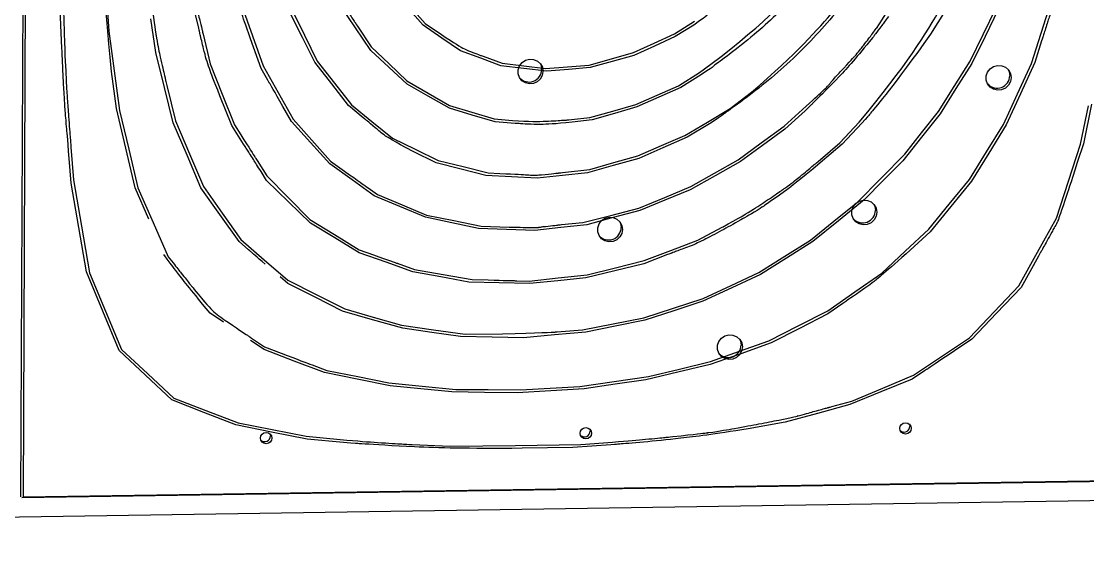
# Model space of a CAD drawing. Header units: millimetres. Extents: x -1640 to 0, y -1584 to 0.
# Drawn here: x -1219.9 to -939.9, y -1584 to -1447.6 of the extents above; entities that cross this region are included whole.
import ezdxf

# ---------------------------------------------------------------- set-up
doc = ezdxf.new("R2010")
doc.units = ezdxf.units.MM

msp = doc.modelspace()

# ---------------------------------------------------------------- linework, layer by layer
at = {"color": 7, "linetype": 'Continuous'}
for p, q in [((-1220.01, -1572.5), (-1218.66, -1281.91)), ((-1218.07, -1281.9), (-1219.42, -1572.49)), ((-1197.61, -1439.53), (-1196.85, -1450.13)), ((-1173.3, -1449.34), (-1175.16, -1441.37)), ((-1209.22, -1454.6), (-1209.76, -1442.48)), ((-1162, -1443.5), (-1159.2, -1451.4)), ((-1132.16, -1449.25), (-1136.19, -1443.29)), ((-1114.35, -1448.6), (-1118.68, -1443.76)), ((-1118.08, -1443.41), (-1113.82, -1448.16)), ((-967.4, -1451.04), (-963.99, -1444.01)), ((-952.14, -1450.67), (-949.6, -1442.7)), ((-1184.56, -1455.77), (-1185.87, -1446.92)), ((-1146.08, -1451.79), (-1149.38, -1445.24)), ((-1148.86, -1444.47), (-1145.52, -1451.25)), ((-977.35, -1444.79), (-981.2, -1450.96)), ((-963.4, -1444.47), (-966.88, -1451.56)), ((-1128.12, -1455.21), (-1132.16, -1449.25)), ((-1131.62, -1448.85), (-1128, -1454.31)), ((-1109.44, -1451.97), (-1114.35, -1448.6)), ((-1113.82, -1448.16), (-1109.58, -1451.05)), ((-1048.38, -1450.9), (-1043.15, -1447.57)), ((-1043.36, -1448.54), (-1048.21, -1451.6)), ((-1196.85, -1450.13), (-1195.46, -1460.58)), ((-1172.15, -1450.93), (-1170.31, -1458.75)), ((-1156.87, -1460), (-1159.68, -1452.19)), ((-1159.2, -1451.4), (-1156.41, -1459.3)), ((-1142.79, -1458.34), (-1146.08, -1451.79)), ((-1145.52, -1451.25), (-1142.18, -1458.04)), ((-1104.53, -1455.34), (-1109.44, -1451.97)), ((-1053.75, -1453.33), (-1048.38, -1450.9)), ((-1048.21, -1451.6), (-1053.64, -1454.07)), ((-970.81, -1458.08), (-967.4, -1451.04)), ((-966.88, -1451.56), (-970.36, -1458.65)), ((-954.68, -1458.64), (-952.14, -1450.67)), ((-952.02, -1452.7), (-953.82, -1458.4)), ((-1123.35, -1459.66), (-1128.12, -1455.21)), ((-1128, -1454.31), (-1123.33, -1458.76)), ((-1099.24, -1457.29), (-1104.53, -1455.34)), ((-1059.13, -1455.76), (-1053.75, -1453.33)), ((-1053.64, -1454.07), (-1059.07, -1456.54)), ((-1182.27, -1464.99), (-1184.56, -1455.77)), ((-1138.37, -1464.02), (-1142.79, -1458.34)), ((-1142.18, -1458.04), (-1137.68, -1463.79)), ((-1093.95, -1459.24), (-1099.24, -1457.29)), ((-1098.61, -1456.77), (-1093.62, -1458.59)), ((-1070.8, -1459.07), (-1064.97, -1457.42)), ((-1064.79, -1458.13), (-1070.51, -1459.72)), ((-1064.97, -1457.42), (-1059.13, -1455.76)), ((-1059.07, -1456.54), (-1064.79, -1458.13)), ((-974.95, -1464.68), (-970.81, -1458.08)), ((-953.82, -1458.4), (-957.56, -1466.6)), ((-1194.91, -1470.47), (-1196.2, -1460.74)), ((-1195.46, -1460.58), (-1194.07, -1471.03)), ((-1170.31, -1458.75), (-1167.12, -1466.74)), ((-1155.14, -1463.03), (-1156.87, -1460)), ((-1156.41, -1459.3), (-1152.46, -1466.28)), ((-1118.58, -1464.12), (-1123.35, -1459.66)), ((-1123.33, -1458.76), (-1118.66, -1463.21)), ((-1087.91, -1459.97), (-1093.95, -1459.24)), ((-1093.62, -1458.59), (-1087.93, -1459.27)), ((-1087.93, -1459.27), (-1082.23, -1459.96)), ((-1081.87, -1460.7), (-1087.91, -1459.97)), ((-1082.23, -1459.96), (-1076.52, -1459.51)), ((-1076.19, -1460.21), (-1081.87, -1460.7)), ((-1076.52, -1459.51), (-1070.8, -1459.07)), ((-1070.51, -1459.72), (-1076.19, -1460.21)), ((-1047.39, -1464.49), (-1041.81, -1461.06)), ((-970.36, -1458.65), (-974.53, -1465.26)), ((-958.34, -1466.64), (-954.68, -1458.64)), ((-1137.68, -1463.79), (-1133.18, -1469.54)), ((-1118.66, -1463.21), (-1113.06, -1466.44)), ((-1041.35, -1461.58), (-1046.75, -1464.95)), ((-1179.98, -1474.22), (-1182.27, -1464.99)), ((-1181.66, -1464.45), (-1179.38, -1473.72)), ((-1167.12, -1466.74), (-1163.94, -1474.74)), ((-1152.46, -1466.28), (-1148.5, -1473.26)), ((-1133.94, -1469.7), (-1138.37, -1464.02)), ((-1113.03, -1467.27), (-1118.58, -1464.12)), ((-1113.06, -1466.44), (-1107.47, -1469.66)), ((-1052.97, -1466.96), (-1047.39, -1464.49)), ((-1046.75, -1464.95), (-1052.5, -1467.49)), ((-1033.8, -1470.49), (-1028.19, -1466.21)), ((-979.1, -1471.29), (-974.95, -1464.68)), ((-974.53, -1465.26), (-978.7, -1471.87)), ((-961.99, -1474.64), (-958.34, -1466.64)), ((-957.56, -1466.6), (-961.3, -1474.8)), ((-1164.62, -1474.94), (-1167.74, -1467.14)), ((-1133.18, -1469.54), (-1127.82, -1473.92)), ((-1107.48, -1470.41), (-1113.03, -1467.27)), ((-1064.56, -1471.14), (-1058.55, -1469.44)), ((-1058.55, -1469.44), (-1052.97, -1466.96)), ((-1052.5, -1467.49), (-1058.26, -1470.02)), ((-938.91, -1469.38), (-941.03, -1479.73)), ((-1192.45, -1480.9), (-1194.91, -1470.47)), ((-1194.07, -1471.03), (-1191.65, -1481.18)), ((-1148.93, -1473.85), (-1151.17, -1469.95)), ((-1130.09, -1472.91), (-1133.94, -1469.7)), ((-1101.48, -1472.21), (-1107.48, -1470.41)), ((-1107.47, -1469.66), (-1101.62, -1471.44)), ((-1101.62, -1471.44), (-1095.77, -1473.22)), ((-1095.48, -1474.02), (-1101.48, -1472.21)), ((-1070.58, -1472.85), (-1064.56, -1471.14)), ((-1064.12, -1471.75), (-1069.99, -1473.48)), ((-1058.26, -1470.02), (-1064.12, -1471.75)), ((-1039.75, -1474.04), (-1033.8, -1470.49)), ((-1019.61, -1475.14), (-1013.82, -1469.86)), ((-1014.12, -1471.08), (-1019.44, -1475.91)), ((-978.7, -1471.87), (-983.6, -1478.05)), ((-983.53, -1476.88), (-979.1, -1471.29)), ((-941.83, -1479.89), (-939.74, -1469.75)), ((-1176.35, -1482.75), (-1179.98, -1474.22)), ((-1179.38, -1473.72), (-1175.72, -1482.36)), ((-1161.51, -1479.84), (-1164.62, -1474.94)), ((-1163.94, -1474.74), (-1162.21, -1477.43)), ((-1143.91, -1479.43), (-1148.93, -1473.85)), ((-1148.5, -1473.26), (-1143.59, -1478.77)), ((-1127.82, -1473.92), (-1122.45, -1478.29)), ((-1095.77, -1473.22), (-1090.94, -1473.61)), ((-1090.21, -1474.4), (-1095.48, -1474.02)), ((-1075.41, -1473.38), (-1070.58, -1472.85)), ((-1069.99, -1473.48), (-1075.27, -1474.08)), ((-1045.69, -1477.58), (-1039.75, -1474.04)), ((-1039.23, -1474.51), (-1045.11, -1478.03)), ((-1025.64, -1479.54), (-1019.61, -1475.14)), ((-1004.98, -1479.47), (-999.88, -1474.05)), ((-999.23, -1474.34), (-1004.37, -1479.81)), ((-966.46, -1481.87), (-961.99, -1474.64)), ((-961.3, -1474.8), (-965.88, -1482.21)), ((-1051.85, -1480.23), (-1045.69, -1477.58)), ((-1019.44, -1475.91), (-1025.26, -1480.17)), ((-987.95, -1482.48), (-983.53, -1476.88)), ((-1206.83, -1480.68), (-1206.14, -1489.25)), ((-1138.89, -1485.02), (-1143.91, -1479.43)), ((-1143.59, -1478.77), (-1138.68, -1484.28)), ((-1122.45, -1478.29), (-1116.45, -1481.2)), ((-1058, -1482.88), (-1051.85, -1480.23)), ((-1045.11, -1478.03), (-1051.42, -1480.81)), ((-1031.66, -1483.95), (-1025.64, -1479.54)), ((-1025.26, -1480.17), (-1031.08, -1484.42)), ((-1010.72, -1484.41), (-1004.98, -1479.47)), ((-1004.37, -1479.81), (-1010.12, -1484.78)), ((-983.6, -1478.05), (-988.5, -1484.23)), ((-945, -1489.61), (-941.83, -1479.89)), ((-941.03, -1479.73), (-942.66, -1484.7)), ((-1206.75, -1490.13), (-1207.29, -1483.6)), ((-1189.99, -1491.33), (-1192.45, -1480.9)), ((-1191.65, -1481.18), (-1189.24, -1491.32)), ((-1172.72, -1491.28), (-1176.35, -1482.75)), ((-1175.72, -1482.36), (-1172.05, -1491)), ((-1110.95, -1484.79), (-1117, -1481.77)), ((-1116.45, -1481.2), (-1110.46, -1484.11)), ((-1057.73, -1483.58), (-1064.48, -1485.47)), ((-1064.32, -1484.69), (-1058, -1482.88)), ((-1051.42, -1480.81), (-1057.73, -1483.58)), ((-994.16, -1488.77), (-987.95, -1482.48)), ((-970.93, -1489.09), (-966.46, -1481.87)), ((-965.88, -1482.21), (-970.46, -1489.61)), ((-1157.94, -1484.15), (-1155.39, -1488.17)), ((-1133.05, -1489.22), (-1138.89, -1485.02)), ((-1138.68, -1484.28), (-1134.99, -1486.94)), ((-1104.42, -1486.41), (-1110.95, -1484.79)), ((-1110.46, -1484.11), (-1103.88, -1485.76)), ((-1103.88, -1485.76), (-1097.3, -1487.41)), ((-1064.48, -1485.47), (-1071.23, -1487.35)), ((-1070.64, -1486.49), (-1064.32, -1484.69)), ((-1037.89, -1487.48), (-1031.66, -1483.95)), ((-1031.08, -1484.42), (-1037.69, -1488.14)), ((-988.5, -1484.23), (-993.55, -1489.35)), ((-1155.49, -1489.36), (-1156.94, -1487.06)), ((-1155.39, -1488.17), (-1149.76, -1493.92)), ((-1097.89, -1488.04), (-1104.42, -1486.41)), ((-1091.15, -1488.42), (-1097.89, -1488.04)), ((-1097.3, -1487.41), (-1094.23, -1487.54)), ((-1084.42, -1488.8), (-1091.15, -1488.42)), ((-1077.82, -1488.08), (-1084.42, -1488.8)), ((-1071.23, -1487.35), (-1077.82, -1488.08)), ((-1077.79, -1487.32), (-1070.64, -1486.49)), ((-1037.69, -1488.14), (-1044.3, -1491.87)), ((-1044.13, -1491.01), (-1037.89, -1487.48)), ((-1000.37, -1495.06), (-994.16, -1488.77)), ((-976.29, -1495.64), (-970.93, -1489.09)), ((-1204.76, -1501.75), (-1206.75, -1490.13)), ((-1206.14, -1489.25), (-1204.04, -1501.43)), ((-1186.42, -1499.57), (-1189.99, -1491.33)), ((-1189.24, -1491.32), (-1185.28, -1500.39)), ((-1167.72, -1498.35), (-1172.72, -1491.28)), ((-1172.05, -1491), (-1167.16, -1497.94)), ((-1149.72, -1494.98), (-1155.49, -1489.36)), ((-1127.21, -1493.41), (-1133.05, -1489.22)), ((-1128.81, -1491.34), (-1126.33, -1493.07)), ((-1050.96, -1493.85), (-1044.13, -1491.01)), ((-1044.3, -1491.87), (-1050.9, -1494.58)), ((-993.55, -1489.35), (-998.61, -1494.48)), ((-970.46, -1489.61), (-975.88, -1496.22)), ((-948.16, -1499.33), (-945, -1489.61)), ((-1149.76, -1493.92), (-1144.13, -1499.66)), ((-1120.49, -1496.24), (-1127.21, -1493.41)), ((-1126.33, -1493.07), (-1119.9, -1495.77)), ((-1057.79, -1496.69), (-1050.96, -1493.85)), ((-1050.9, -1494.58), (-1057.51, -1497.28)), ((-998.61, -1494.48), (-1005.36, -1499.95)), ((-1143.94, -1500.6), (-1149.72, -1494.98)), ((-1113.76, -1499.06), (-1120.49, -1496.24)), ((-1119.9, -1495.77), (-1113.46, -1498.46)), ((-1065.13, -1498.57), (-1057.79, -1496.69)), ((-1057.51, -1497.28), (-1064.46, -1499.14)), ((-1006.54, -1500.05), (-1000.37, -1495.06)), ((-981.65, -1502.18), (-976.29, -1495.64)), ((-975.88, -1496.22), (-981.29, -1502.84)), ((-1185.28, -1500.39), (-1181.33, -1509.46)), ((-1162.71, -1505.41), (-1167.72, -1498.35)), ((-1167.16, -1497.94), (-1162.27, -1504.88)), ((-1144.13, -1499.66), (-1137.63, -1503.62)), ((-1106.83, -1500.56), (-1113.76, -1499.06)), ((-1113.46, -1498.46), (-1106.29, -1499.93)), ((-1106.29, -1499.93), (-1099.12, -1501.4)), ((-1072.46, -1500.44), (-1065.13, -1498.57)), ((-1064.46, -1499.14), (-1071.41, -1501)), ((-1012.72, -1505.04), (-1006.54, -1500.05)), ((-1005.36, -1499.95), (-1012.11, -1505.43)), ((-953.07, -1508.21), (-948.16, -1499.33)), ((-1202.78, -1513.37), (-1204.76, -1501.75)), ((-1204.04, -1501.43), (-1201.94, -1513.62)), ((-1137.56, -1504.48), (-1143.94, -1500.6)), ((-1099.89, -1502.05), (-1106.83, -1500.56)), ((-1092.48, -1502.28), (-1099.89, -1502.05)), ((-1099.12, -1501.4), (-1091.8, -1501.63)), ((-1085.07, -1502.5), (-1092.48, -1502.28)), ((-1078.24, -1501.75), (-1085.07, -1502.5)), ((-1071.41, -1501), (-1078.24, -1501.75)), ((-1078.03, -1500.99), (-1072.46, -1500.44)), ((-1042.31, -1505.05), (-1035.85, -1501.66)), ((-987.83, -1507.95), (-981.65, -1502.18)), ((-981.29, -1502.84), (-987.6, -1508.69)), ((-1160.23, -1507.58), (-1162.71, -1505.41)), ((-1162.27, -1504.88), (-1156.07, -1510.24)), ((-1137.63, -1503.62), (-1131.14, -1507.57)), ((-1131.17, -1508.36), (-1137.56, -1504.48)), ((-1049.35, -1507.75), (-1042.31, -1505.05)), ((-1019.47, -1509.28), (-1012.72, -1505.04)), ((-1012.11, -1505.43), (-1018.99, -1509.76)), ((-1124.11, -1510.87), (-1131.17, -1508.36)), ((-1131.14, -1507.57), (-1127.45, -1508.9)), ((-1056.39, -1510.44), (-1049.35, -1507.75)), ((-994.01, -1513.73), (-987.83, -1507.95)), ((-957.98, -1517.09), (-953.07, -1508.21)), ((-1181.33, -1509.46), (-1180.02, -1511.07)), ((-1156.07, -1510.24), (-1149.87, -1515.61)), ((-1117.05, -1513.38), (-1124.11, -1510.87)), ((-1120.22, -1511.48), (-1116.66, -1512.74)), ((-1056.44, -1511.25), (-1064.04, -1513.1)), ((-1063.87, -1512.3), (-1056.39, -1510.44)), ((-1050.26, -1508.88), (-1056.44, -1511.25)), ((-1026.23, -1513.53), (-1019.47, -1509.28)), ((-1018.99, -1509.76), (-1025.86, -1514.1)), ((-952.85, -1509.27), (-957.41, -1517.47)), ((-1198.5, -1523.74), (-1202.78, -1513.37)), ((-1201.94, -1513.62), (-1197.74, -1523.72)), ((-1109.73, -1514.73), (-1117.05, -1513.38)), ((-1116.66, -1512.74), (-1109.1, -1514.07)), ((-1109.1, -1514.07), (-1101.53, -1515.4)), ((-1078.97, -1515), (-1071.35, -1514.16)), ((-1064.04, -1513.1), (-1071.65, -1514.95)), ((-1071.35, -1514.16), (-1063.87, -1512.3)), ((-1033.56, -1516.95), (-1026.23, -1513.53)), ((-1025.86, -1514.1), (-1033.39, -1517.62)), ((-1001.09, -1518.67), (-994.01, -1513.73)), ((-1149.89, -1516.43), (-1151.92, -1514.7)), ((-1142.71, -1520.09), (-1149.89, -1516.43)), ((-1149.87, -1515.61), (-1142.42, -1519.38)), ((-1102.41, -1516.07), (-1109.73, -1514.73)), ((-1094.44, -1516.29), (-1102.41, -1516.07)), ((-1101.53, -1515.4), (-1097.28, -1515.52)), ((-1086.46, -1516.5), (-1094.44, -1516.29)), ((-1089.81, -1515.74), (-1086.59, -1515.84)), ((-1086.59, -1515.84), (-1078.97, -1515)), ((-1079.05, -1515.73), (-1086.46, -1516.5)), ((-1071.65, -1514.95), (-1079.05, -1515.73)), ((-1040.88, -1520.38), (-1033.56, -1516.95)), ((-964.46, -1523.92), (-957.98, -1517.09)), ((-1142.42, -1519.38), (-1134.96, -1523.15)), ((-1033.39, -1517.62), (-1040.92, -1521.14)), ((-1008.18, -1523.6), (-1001.09, -1518.67)), ((-957.41, -1517.47), (-963.86, -1524.27)), ((-1170.29, -1524.28), (-1171.87, -1522.37)), ((-1135.54, -1523.74), (-1142.71, -1520.09)), ((-1048.67, -1522.93), (-1040.88, -1520.38)), ((-1040.92, -1521.14), (-1048.54, -1523.61)), ((-1004.22, -1521.73), (-1008.12, -1524.45)), ((-1194.21, -1534.1), (-1198.5, -1523.74)), ((-1197.74, -1523.72), (-1193.54, -1533.82)), ((-1166.77, -1526.66), (-1170.29, -1524.28)), ((-1127.65, -1525.98), (-1135.54, -1523.74)), ((-1134.96, -1523.15), (-1127.5, -1525.29)), ((-1127.5, -1525.29), (-1120.04, -1527.42)), ((-1064.53, -1527.06), (-1056.46, -1525.48)), ((-1056.46, -1525.48), (-1048.67, -1522.93)), ((-1048.54, -1523.61), (-1056.17, -1526.08)), ((-1015.92, -1527.55), (-1008.18, -1523.6)), ((-1008.12, -1524.45), (-1015.58, -1528.25)), ((-970.93, -1530.75), (-964.46, -1523.92)), ((-963.86, -1524.27), (-970.31, -1531.08)), ((-1119.75, -1528.22), (-1127.65, -1525.98)), ((-1120.04, -1527.42), (-1111.7, -1528.59)), ((-1112.14, -1529.29), (-1119.75, -1528.22)), ((-1072.59, -1528.64), (-1064.53, -1527.06)), ((-1063.94, -1527.66), (-1071.71, -1529.24)), ((-1056.17, -1526.08), (-1063.94, -1527.66)), ((-1023.66, -1531.51), (-1015.92, -1527.55)), ((-1015.58, -1528.25), (-1023.03, -1532.06)), ((-1159.44, -1530.8), (-1156.05, -1533.11)), ((-1104.53, -1530.35), (-1112.14, -1529.29)), ((-1111.7, -1528.59), (-1103.36, -1529.76)), ((-1096.29, -1530.52), (-1104.53, -1530.35)), ((-1103.36, -1529.76), (-1093.54, -1529.67)), ((-1088.04, -1530.69), (-1096.29, -1530.52)), ((-1079.88, -1529.96), (-1088.04, -1530.69)), ((-1071.71, -1529.24), (-1079.88, -1529.96)), ((-1078.16, -1529.11), (-1072.59, -1528.64)), ((-978.28, -1535.65), (-970.93, -1530.75)), ((-970.31, -1531.08), (-974.89, -1534.18)), ((-1193.54, -1533.82), (-1186.69, -1540.18)), ((-1156.15, -1533.83), (-1159.69, -1531.43)), ((-1148.21, -1536.83), (-1156.15, -1533.83)), ((-1156.05, -1533.11), (-1151.69, -1534.78)), ((-1031.3, -1534.23), (-1023.66, -1531.51)), ((-1023.03, -1532.06), (-1031.02, -1534.91)), ((-1187.26, -1540.57), (-1194.21, -1534.1)), ((-1031.02, -1534.91), (-1039.01, -1537.76)), ((-1038.94, -1536.95), (-1031.3, -1534.23)), ((-985.64, -1540.54), (-978.28, -1535.65)), ((-1140.28, -1539.83), (-1148.21, -1536.83)), ((-1143.49, -1537.86), (-1139.65, -1539.28)), ((-1139.65, -1539.28), (-1131.54, -1540.93)), ((-1055.23, -1540.91), (-1047.09, -1538.93)), ((-1039.01, -1537.76), (-1047.48, -1539.76)), ((-1047.09, -1538.93), (-1038.94, -1536.95)), ((-982.75, -1539.42), (-986.03, -1541.56)), ((-1180.31, -1547.03), (-1187.26, -1540.57)), ((-1186.69, -1540.18), (-1179.84, -1546.55)), ((-1131.66, -1541.59), (-1140.28, -1539.83)), ((-1123.05, -1543.36), (-1131.66, -1541.59)), ((-1131.54, -1540.93), (-1123.43, -1542.58)), ((-1073.25, -1543.49), (-1064.24, -1542.2)), ((-1064.24, -1542.2), (-1055.23, -1540.91)), ((-1055.95, -1541.77), (-1064.01, -1542.93)), ((-1047.48, -1539.76), (-1055.95, -1541.77)), ((-986.03, -1541.56), (-994.2, -1544.92)), ((-993.74, -1543.95), (-985.64, -1540.54)), ((-1123.43, -1542.58), (-1114.6, -1543.42)), ((-1114.95, -1544.15), (-1123.05, -1543.36)), ((-1106.86, -1544.94), (-1114.95, -1544.15)), ((-1114.6, -1543.42), (-1105.77, -1544.27)), ((-1098.26, -1545.06), (-1106.86, -1544.94)), ((-1105.77, -1544.27), (-1097.27, -1544.34)), ((-1089.66, -1545.18), (-1098.26, -1545.06)), ((-1097.27, -1544.34), (-1088.78, -1544.42)), ((-1080.87, -1544.63), (-1089.66, -1545.18)), ((-1088.78, -1544.42), (-1081.01, -1543.96)), ((-1081.01, -1543.96), (-1073.25, -1543.49)), ((-1072.08, -1544.09), (-1080.87, -1544.63)), ((-1064.01, -1542.93), (-1072.08, -1544.09)), ((-994.2, -1544.92), (-1002.37, -1548.28)), ((-1001.85, -1547.36), (-993.74, -1543.95)), ((-1171.92, -1550.33), (-1180.31, -1547.03)), ((-1179.84, -1546.55), (-1171.39, -1549.8)), ((-1007.1, -1548.8), (-1001.85, -1547.36)), ((-1163.52, -1553.62), (-1171.92, -1550.33)), ((-1171.39, -1549.8), (-1162.93, -1553.06)), ((-1010.88, -1550.6), (-1019.38, -1552.92)), ((-1002.37, -1548.28), (-1010.88, -1550.6)), ((-1162.93, -1553.06), (-1154.01, -1554.82)), ((-1019.38, -1552.92), (-1029.06, -1554.63)), ((-1154.16, -1555.49), (-1163.52, -1553.62)), ((-1144.79, -1557.35), (-1154.16, -1555.49)), ((-1154.01, -1554.82), (-1145.08, -1556.58)), ((-1145.08, -1556.58), (-1136.15, -1557.45)), ((-1135.27, -1558.24), (-1144.79, -1557.35)), ((-1117.26, -1558.78), (-1107.3, -1559.24)), ((-1107.3, -1559.24), (-1090.16, -1559)), ((-1090.16, -1559), (-1073.02, -1558.76)), ((-1065.11, -1558.84), (-1075.08, -1559.56)), ((-1073.02, -1558.76), (-1064.67, -1558.13)), ((-1075.08, -1559.56), (-1088.41, -1559.76)), ((-926.73, -1568.38), (-1219.71, -1572.79)), ((-1219.42, -1572.49), (-1073.22, -1570.29)), ((-1073.22, -1570.29), (-927.03, -1568.09))]:
    msp.add_line(p, q, dxfattribs=at)
at = {"color": 7, "linetype": 'Continuous', "lineweight": 25}
msp.add_line((-1639.34, -1584.03), (-800.13, -1571.4), dxfattribs=at)
at = {"color": 7, "linetype": 'Continuous', "lineweight": 25, "flags": 128}
for points in [[(-1082.92, -1460.72), (-1083.1, -1461.78), (-1083.62, -1462.73), (-1084.41, -1463.46), (-1085.4, -1463.91), (-1086.48, -1464.01), (-1087.53, -1463.77), (-1088.43, -1463.19), (-1089.08, -1462.36), (-1089.43, -1461.35), (-1089.43, -1460.28), (-1089.07, -1459.26), (-1088.4, -1458.4), (-1087.5, -1457.81), (-1086.45, -1457.53), (-1085.38, -1457.6), (-1084.39, -1458.01), (-1083.6, -1458.73), (-1083.09, -1459.66), (-1082.92, -1460.72)], [(-1083.68, -1458.63), (-1083.44, -1459.16), (-1083.27, -1460.22)], [(-960.04, -1462.35), (-960.22, -1463.41), (-960.74, -1464.36), (-961.53, -1465.1), (-962.52, -1465.54), (-963.6, -1465.65), (-964.65, -1465.4), (-965.55, -1464.83), (-966.2, -1463.99), (-966.55, -1462.99), (-966.55, -1461.91), (-966.19, -1460.9), (-965.52, -1460.04), (-964.62, -1459.44), (-963.57, -1459.16), (-962.5, -1459.24), (-961.51, -1459.65), (-960.72, -1460.36), (-960.21, -1461.3), (-960.04, -1462.35)], [(-960.8, -1460.26), (-960.56, -1460.8), (-960.39, -1461.86)], [(-995.31, -1497.74), (-995.49, -1498.8), (-996.01, -1499.75), (-996.81, -1500.49), (-997.8, -1500.93), (-998.88, -1501.04), (-999.92, -1500.79), (-1000.82, -1500.22), (-1001.48, -1499.38), (-1001.82, -1498.38), (-1001.82, -1497.31), (-1001.46, -1496.29), (-1000.8, -1495.43), (-999.89, -1494.83), (-998.85, -1494.55), (-997.77, -1494.63), (-996.78, -1495.04), (-995.99, -1495.75), (-995.49, -1496.69), (-995.31, -1497.74)], [(-996.08, -1495.65), (-995.84, -1496.19), (-995.66, -1497.25)], [(-1062.04, -1502.23), (-1062.23, -1503.29), (-1062.74, -1504.24), (-1063.54, -1504.98), (-1064.53, -1505.43), (-1065.61, -1505.53), (-1066.65, -1505.28), (-1067.55, -1504.71), (-1068.21, -1503.87), (-1068.56, -1502.87), (-1068.55, -1501.8), (-1068.2, -1500.78), (-1067.53, -1499.92), (-1066.62, -1499.32), (-1065.58, -1499.04), (-1064.5, -1499.12), (-1063.52, -1499.53), (-1062.73, -1500.25), (-1062.22, -1501.18), (-1062.04, -1502.23)], [(-1062.81, -1500.14), (-1062.57, -1500.68), (-1062.39, -1501.74)], [(-1030.59, -1533.13), (-1030.77, -1534.19), (-1031.29, -1535.14), (-1032.08, -1535.88), (-1033.07, -1536.33), (-1034.15, -1536.43), (-1035.19, -1536.18), (-1036.1, -1535.61), (-1036.75, -1534.78), (-1037.1, -1533.77), (-1037.09, -1532.7), (-1036.74, -1531.68), (-1036.07, -1530.82), (-1035.17, -1530.22), (-1034.12, -1529.94), (-1033.05, -1530.02), (-1032.06, -1530.43), (-1031.27, -1531.15), (-1030.76, -1532.08), (-1030.59, -1533.13)], [(-1031.35, -1531.04), (-1031.11, -1531.58), (-1030.94, -1532.64)], [(-986.75, -1553.35), (-986.72, -1553.42), (-986.61, -1553.99)], [(-1154.56, -1555.94), (-1154.56, -1555.95), (-1154.45, -1556.51)], [(-1070.64, -1554.68), (-1070.64, -1554.69), (-1070.53, -1555.25)]]:
    msp.add_lwpolyline(points, dxfattribs=at)
at = {"color": 7, "linetype": 'Continuous', "lineweight": 25}
for centre in [(-987.75, -1554.54), (-1155.59, -1557.06), (-1071.67, -1555.8)]:
    msp.add_circle(centre, 1.49, dxfattribs=at)
for centre, radius, start, end in [((-1086.58, -1460.21), 3.31, 221.6398, 359.8019), ((-963.7, -1461.84), 3.31, 221.6398, 359.8019), ((-998.98, -1497.23), 3.31, 221.6398, 359.8019), ((-1065.71, -1501.72), 3.31, 221.6398, 359.8019), ((-1034.25, -1532.62), 3.31, 221.6398, 359.8019), ((-1072.03, -1555.24), 1.51, 228.1494, 359.7199), ((-988.11, -1553.98), 1.51, 227.3381, 359.7278), ((-1155.96, -1556.51), 1.51, 228.1494, 359.7199)]:
    msp.add_arc(centre, radius, start, end, dxfattribs=at)
at = {"color": 7, "linetype": 'Continuous'}
for points, knots in [([(-995.41, -1449.43), (-986.69, -1436.23), (-979.23, -1421.89), (-972.95, -1406.11), (-967.79, -1388.58), (-963.7, -1369.01), (-960.65, -1347.5), (-958.51, -1323.45), (-957.21, -1296.56), (-956.68, -1266.56), (-956.79, -1276.56), (-956.68, -1266.56)], [0, 0, 0, 0, 0.082651, 0.16727, 0.25634, 0.352316, 0.457536, 0.571985, 0.699367, 0.841475, 1, 1, 1, 1]), ([(-999.88, -1474.05), (-987.47, -1459.08), (-977.13, -1442.59), (-968.7, -1424.05), (-962.03, -1402.97), (-957.92, -1384.29), (-954.72, -1363.49), (-952.36, -1340.31), (-950.76, -1314.52), (-951.22, -1323.12), (-950.76, -1314.52)], [0, 0, 0, 0, 0.113109, 0.226611, 0.345587, 0.475081, 0.587282, 0.710933, 0.847923, 1, 1, 1, 1]), ([(-1206.04, -1324.04), (-1207.06, -1345.02), (-1207.87, -1363.57), (-1208.48, -1380.04), (-1208.91, -1394.8), (-1209.15, -1408.21), (-1209.21, -1424.33), (-1208.98, -1439.57), (-1208.47, -1454.75), (-1208.66, -1449.69), (-1208.47, -1454.75)], [0, 0, 0, 0, 0.160535, 0.302407, 0.428392, 0.541267, 0.643815, 0.767131, 0.883773, 1, 1, 1, 1]), ([(-981.45, -1328.51), (-985.17, -1351.89), (-990.51, -1373.14), (-997.46, -1392.26), (-1006.02, -1409.23), (-1016.71, -1424.71), (-1029.16, -1437.82), (-1043.36, -1448.54), (-1038.5, -1445.12), (-1043.36, -1448.54)], [0, 0, 0, 0, 0.170463, 0.327983, 0.473927, 0.610027, 0.744383, 0.873252, 1, 1, 1, 1]), ([(-1041.81, -1461.06), (-1025.64, -1449.07), (-1011.52, -1434.26), (-999.51, -1416.74), (-991.61, -1401.16), (-985.11, -1384.04), (-980.03, -1365.43), (-981.6, -1371.67), (-980.03, -1365.43)], [0, 0, 0, 0, 0.171502, 0.346053, 0.527499, 0.677085, 0.83423, 1, 1, 1, 1]), ([(-972.42, -1373.75), (-977.41, -1392.26), (-983.9, -1409.46), (-991.84, -1425.28), (-1001.2, -1439.64), (-1012.46, -1453.05), (-1025.16, -1464.7), (-1039.23, -1474.51), (-1034.44, -1471.37), (-1039.23, -1474.51)], [0, 0, 0, 0, 0.154987, 0.303344, 0.445929, 0.583752, 0.724307, 0.86248, 1, 1, 1, 1]), ([(-1028.19, -1466.21), (-1016.15, -1455.77), (-1005.29, -1443.77), (-995.71, -1430.36), (-986.18, -1412.92), (-978.7, -1393.91), (-981.03, -1400.32), (-978.7, -1393.91)], [0, 0, 0, 0, 0.178763, 0.360361, 0.545618, 0.769447, 1, 1, 1, 1]), ([(-991.23, -1402.39), (-998.56, -1416.52), (-1006.77, -1429.17), (-1015.89, -1440.4), (-1027.9, -1451.89), (-1041.35, -1461.58), (-1036.76, -1458.48), (-1041.35, -1461.58)], [0, 0, 0, 0, 0.202891, 0.394792, 0.578722, 0.789736, 1, 1, 1, 1]), ([(-1196.2, -1460.74), (-1198.24, -1439.95), (-1199.11, -1421.52), (-1198.89, -1427.67), (-1199.11, -1421.52)], [0, 0, 0, 0, 0.53133, 1, 1, 1, 1]), ([(-1159.68, -1452.19), (-1161.08, -1448.26), (-1162.06, -1445.34), (-1162.81, -1442.75), (-1163.64, -1439.21), (-1164.72, -1434.09), (-1164.36, -1435.8), (-1164.72, -1434.09)], [0, 0, 0, 0, 0.222271, 0.386077, 0.528995, 0.721982, 1, 1, 1, 1]), ([(-1138.56, -1435.91), (-1137.14, -1439.27), (-1136.15, -1441.49), (-1135.26, -1443.2), (-1133.88, -1445.43), (-1131.62, -1448.85), (-1132.38, -1447.71), (-1131.62, -1448.85)], [0, 0, 0, 0, 0.247689, 0.412713, 0.543727, 0.721359, 1, 1, 1, 1]), ([(-1185.69, -1442.99), (-1184.88, -1448.6), (-1184.39, -1451.98), (-1184.55, -1450.86), (-1184.39, -1451.98)], [0, 0, 0, 0, 0.624251, 1, 1, 1, 1]), ([(-1174.15, -1442.69), (-1174.1, -1442.86), (-1174.03, -1443.12), (-1173.85, -1443.84), (-1173.37, -1445.84), (-1172.15, -1450.93), (-1172.55, -1449.23), (-1172.15, -1450.93)], [0, 0, 0, 0, 0.0201907, 0.0519229, 0.1400751, 0.382607, 1, 1, 1, 1]), ([(-992.25, -1446.33), (-993.06, -1447.41), (-994.25, -1449.01), (-996.42, -1451.92), (-995.7, -1450.95), (-996.42, -1451.92)], [0, 0, 0, 0, 0.1947387, 0.4799262, 1, 1, 1, 1]), ([(-949.6, -1445.1), (-950.04, -1446.48), (-950.73, -1448.63), (-952.02, -1452.7), (-951.59, -1451.34), (-952.02, -1452.7)], [0, 0, 0, 0, 0.181502, 0.463756, 1, 1, 1, 1]), ([(-1167.74, -1467.14), (-1169.4, -1462.98), (-1170.47, -1460.17), (-1171.23, -1457.84), (-1172.08, -1454.55), (-1173.3, -1449.34), (-1172.89, -1451.08), (-1173.3, -1449.34)], [0, 0, 0, 0, 0.239862, 0.40122, 0.532292, 0.713918, 1, 1, 1, 1]), ([(-1000.74, -1456.35), (-999.81, -1455.23), (-998.32, -1453.3), (-995.42, -1449.43), (-996.38, -1450.72), (-995.42, -1449.43)], [0, 0, 0, 0, 0.166501, 0.44538, 1, 1, 1, 1]), ([(-1184.39, -1451.98), (-1183.97, -1454.27), (-1183.22, -1457.79), (-1181.66, -1464.45), (-1182.19, -1462.23), (-1181.66, -1464.45)], [0, 0, 0, 0, 0.181949, 0.464254, 1, 1, 1, 1]), ([(-1109.58, -1451.05), (-1106.06, -1453.43), (-1103.71, -1454.77), (-1101.66, -1455.64), (-1098.61, -1456.77), (-1099.63, -1456.4), (-1098.61, -1456.77)], [0, 0, 0, 0, 0.3427964, 0.5606438, 0.7389078, 1, 1, 1, 1]), ([(-996.42, -1451.92), (-1000.56, -1457.06), (-1005.63, -1462.69), (-1014.12, -1471.08), (-1011.24, -1468.32), (-1014.12, -1471.08)], [0, 0, 0, 0, 0.253171, 0.543185, 1, 1, 1, 1]), ([(-981.2, -1450.96), (-990.72, -1464.43), (-999.23, -1474.34), (-996.32, -1471.09), (-999.23, -1474.34)], [0, 0, 0, 0, 0.5584184, 1, 1, 1, 1]), ([(-1208.4, -1470.15), (-1208.58, -1467.48), (-1208.81, -1463.13), (-1209.22, -1454.6), (-1209.09, -1457.44), (-1209.22, -1454.6)], [0, 0, 0, 0, 0.171587, 0.451633, 1, 1, 1, 1]), ([(-1208.47, -1454.75), (-1208.26, -1459.78), (-1208.06, -1463.83), (-1207.82, -1467.7), (-1207.43, -1473.11), (-1206.83, -1480.68), (-1207.03, -1478.16), (-1206.83, -1480.68)], [0, 0, 0, 0, 0.193534, 0.349595, 0.498849, 0.707745, 1, 1, 1, 1]), ([(-1004.9, -1460.88), (-1002.19, -1457.94), (-1000.74, -1456.35), (-1001.22, -1456.88), (-1000.74, -1456.35)], [0, 0, 0, 0, 0.649366, 1, 1, 1, 1]), ([(-1007.94, -1464.33), (-1007.92, -1464.3), (-1007.88, -1464.25), (-1007.79, -1464.13), (-1007.53, -1463.82), (-1006.8, -1462.98), (-1004.9, -1460.88), (-1005.53, -1461.58), (-1004.9, -1460.88)], [0, 0, 0, 0, 0.008998, 0.021131, 0.053373, 0.14211, 0.384815, 1, 1, 1, 1]), ([(-1151.17, -1469.95), (-1153.52, -1465.87), (-1155.14, -1463.03), (-1154.6, -1463.98), (-1155.14, -1463.03)], [0, 0, 0, 0, 0.590749, 1, 1, 1, 1]), ([(-1013.82, -1469.86), (-1011.32, -1467.57), (-1009.34, -1465.72), (-1008.24, -1464.66), (-1008.01, -1464.42), (-1007.95, -1464.36), (-1007.94, -1464.33), (-1007.94, -1464.34), (-1007.94, -1464.33)], [0, 0, 0, 0, 0.420531, 0.755855, 0.943867, 0.986327, 0.996194, 1, 1, 1, 1]), ([(-1207.98, -1475.32), (-1208.19, -1472.74), (-1208.4, -1470.15), (-1208.33, -1471.01), (-1208.4, -1470.15)], [0, 0, 0, 0, 0.4990201, 1, 1, 1, 1]), ([(-1124.64, -1477.43), (-1125.71, -1476.55), (-1127.27, -1475.26), (-1130.09, -1472.91), (-1129.15, -1473.7), (-1130.09, -1472.91)], [0, 0, 0, 0, 0.195389, 0.480724, 1, 1, 1, 1]), ([(-1090.94, -1473.61), (-1086.36, -1473.89), (-1082.34, -1473.91), (-1075.41, -1473.38), (-1077.72, -1473.61), (-1075.41, -1473.38)], [0, 0, 0, 0, 0.295373, 0.554023, 1, 1, 1, 1]), ([(-1075.27, -1474.08), (-1079.89, -1474.55), (-1083.51, -1474.71), (-1086.47, -1474.63), (-1090.21, -1474.4), (-1088.96, -1474.48), (-1090.21, -1474.4)], [0, 0, 0, 0, 0.309547, 0.551294, 0.749451, 1, 1, 1, 1]), ([(-1207.29, -1483.6), (-1207.76, -1477.94), (-1207.98, -1475.32), (-1207.91, -1476.19), (-1207.98, -1475.32)], [0, 0, 0, 0, 0.682875, 1, 1, 1, 1]), ([(-1162.21, -1477.43), (-1159.96, -1480.96), (-1157.94, -1484.15), (-1158.61, -1483.09), (-1157.94, -1484.15)], [0, 0, 0, 0, 0.525451, 1, 1, 1, 1]), ([(-1117, -1481.77), (-1122.25, -1478.96), (-1124.64, -1477.43), (-1123.85, -1477.95), (-1124.64, -1477.43)], [0, 0, 0, 0, 0.676743, 1, 1, 1, 1]), ([(-1156.94, -1487.06), (-1157.87, -1485.58), (-1159.19, -1483.51), (-1161.51, -1479.84), (-1160.74, -1481.07), (-1161.51, -1479.84)], [0, 0, 0, 0, 0.2043352, 0.4916668, 1, 1, 1, 1]), ([(-1010.12, -1484.78), (-1015.87, -1489.52), (-1019.54, -1492.31), (-1018.31, -1491.39), (-1019.54, -1492.31)], [0, 0, 0, 0, 0.617608, 1, 1, 1, 1]), ([(-1018.8, -1490.98), (-1017.23, -1489.79), (-1014.92, -1487.93), (-1010.72, -1484.41), (-1012.11, -1485.59), (-1010.72, -1484.41)], [0, 0, 0, 0, 0.189502, 0.473475, 1, 1, 1, 1]), ([(-942.66, -1484.7), (-944.49, -1490.32), (-945.91, -1494.64), (-945.44, -1493.2), (-945.91, -1494.64)], [0, 0, 0, 0, 0.565223, 1, 1, 1, 1]), ([(-1134.99, -1486.94), (-1131.25, -1489.61), (-1128.81, -1491.34), (-1129.63, -1490.76), (-1128.81, -1491.34)], [0, 0, 0, 0, 0.605979, 1, 1, 1, 1]), ([(-1094.23, -1487.54), (-1089.84, -1487.74), (-1087.25, -1487.88), (-1085.56, -1488.03), (-1086.12, -1487.97), (-1085.56, -1488.03)], [0, 0, 0, 0, 0.505472, 0.804265, 1, 1, 1, 1]), ([(-1085.56, -1488.03), (-1085.37, -1488.04), (-1085.1, -1488.03), (-1084.39, -1487.98), (-1082.5, -1487.82), (-1077.79, -1487.32), (-1079.36, -1487.49), (-1077.79, -1487.32)], [0, 0, 0, 0, 0.02427, 0.058512, 0.149764, 0.393584, 1, 1, 1, 1]), ([(-1035.84, -1501.66), (-1031.46, -1499.28), (-1027.4, -1496.81), (-1023.66, -1494.33), (-1018.8, -1490.98), (-1020.42, -1492.1), (-1018.8, -1490.98)], [0, 0, 0, 0, 0.247893, 0.483927, 0.706901, 1, 1, 1, 1]), ([(-1019.54, -1492.31), (-1023.32, -1494.96), (-1025.87, -1496.73), (-1025.02, -1496.14), (-1025.87, -1496.73)], [0, 0, 0, 0, 0.598349, 1, 1, 1, 1]), ([(-945.91, -1494.64), (-947.29, -1498.72), (-947.72, -1499.88), (-947.91, -1500.34), (-947.84, -1500.19), (-947.91, -1500.34)], [0, 0, 0, 0, 0.713428, 0.917007, 1, 1, 1, 1]), ([(-1025.87, -1496.73), (-1028.24, -1498.19), (-1032.01, -1500.34), (-1036.3, -1502.7), (-1041.25, -1505.31), (-1043.36, -1506.29), (-1042.65, -1505.97), (-1043.36, -1506.29)], [0, 0, 0, 0, 0.139579, 0.35743, 0.602949, 0.883509, 1, 1, 1, 1]), ([(-947.91, -1500.34), (-948.52, -1501.46), (-949.85, -1503.87), (-952.85, -1509.27), (-951.85, -1507.47), (-952.85, -1509.27)], [0, 0, 0, 0, 0.125146, 0.394875, 1, 1, 1, 1]), ([(-1091.8, -1501.63), (-1088.6, -1501.71), (-1086.01, -1501.75), (-1084.52, -1501.74), (-1084.17, -1501.72), (-1084.04, -1501.7), (-1084.08, -1501.71), (-1084.04, -1501.7)], [0, 0, 0, 0, 0.412016, 0.745422, 0.937227, 0.983006, 1, 1, 1, 1]), ([(-1084.04, -1501.7), (-1083.9, -1501.67), (-1083.69, -1501.64), (-1083.15, -1501.56), (-1081.68, -1501.38), (-1078.03, -1500.99), (-1079.25, -1501.12), (-1078.03, -1500.99)], [0, 0, 0, 0, 0.0237999, 0.0577808, 0.1487278, 0.3924498, 1, 1, 1, 1]), ([(-1155.85, -1511.36), (-1158.2, -1509.34), (-1160.23, -1507.58), (-1159.55, -1508.17), (-1160.23, -1507.58)], [0, 0, 0, 0, 0.536335, 1, 1, 1, 1]), ([(-1043.36, -1506.29), (-1044.27, -1506.62), (-1046.14, -1507.32), (-1050.26, -1508.88), (-1048.89, -1508.36), (-1050.26, -1508.88)], [0, 0, 0, 0, 0.132009, 0.403264, 1, 1, 1, 1]), ([(-987.6, -1508.69), (-993.64, -1514.04), (-997.12, -1516.78), (-995.95, -1515.88), (-997.12, -1516.78)], [0, 0, 0, 0, 0.646046, 1, 1, 1, 1]), ([(-1171.87, -1522.37), (-1176.07, -1517.2), (-1179.61, -1512.71), (-1181.71, -1509.91), (-1182.42, -1508.82), (-1182.19, -1509.18), (-1182.42, -1508.82)], [0, 0, 0, 0, 0.3878813, 0.7208355, 0.9244091, 1, 1, 1, 1]), ([(-1180.02, -1511.07), (-1179.04, -1512.29), (-1177.49, -1514.24), (-1174.48, -1518.01), (-1175.48, -1516.75), (-1174.48, -1518.01)], [0, 0, 0, 0, 0.175974, 0.457007, 1, 1, 1, 1]), ([(-1127.45, -1508.9), (-1123.34, -1510.37), (-1120.22, -1511.48), (-1121.26, -1511.11), (-1120.22, -1511.48)], [0, 0, 0, 0, 0.568976, 1, 1, 1, 1]), ([(-1097.28, -1515.52), (-1092.85, -1515.64), (-1089.81, -1515.74), (-1090.83, -1515.7), (-1089.81, -1515.74)], [0, 0, 0, 0, 0.5930219, 1, 1, 1, 1]), ([(-997.12, -1516.78), (-1000.99, -1519.48), (-1004.22, -1521.73), (-1003.14, -1520.98), (-1004.22, -1521.73)], [0, 0, 0, 0, 0.545436, 1, 1, 1, 1]), ([(-1174.48, -1518.01), (-1171.5, -1521.68), (-1169.49, -1523.81), (-1167.86, -1525.11), (-1165.6, -1526.65), (-1166.36, -1526.14), (-1165.6, -1526.65)], [0, 0, 0, 0, 0.3792403, 0.6142547, 0.7810947, 1, 1, 1, 1]), ([(-1165.6, -1526.65), (-1162.24, -1528.9), (-1159.44, -1530.8), (-1160.37, -1530.17), (-1159.44, -1530.8)], [0, 0, 0, 0, 0.544278, 1, 1, 1, 1]), ([(-1093.54, -1529.67), (-1083.94, -1529.44), (-1078.16, -1529.11), (-1080.09, -1529.23), (-1078.16, -1529.11)], [0, 0, 0, 0, 0.6236814, 1, 1, 1, 1]), ([(-1151.69, -1534.78), (-1146.95, -1536.57), (-1143.49, -1537.86), (-1144.65, -1537.43), (-1143.49, -1537.86)], [0, 0, 0, 0, 0.578528, 1, 1, 1, 1]), ([(-974.89, -1534.18), (-979.6, -1537.34), (-982.75, -1539.42), (-981.7, -1538.73), (-982.75, -1539.42)], [0, 0, 0, 0, 0.600048, 1, 1, 1, 1]), ([(-1015.57, -1551.13), (-1013.66, -1550.6), (-1011.19, -1549.92), (-1007.1, -1548.8), (-1008.46, -1549.17), (-1007.1, -1548.8)], [0, 0, 0, 0, 0.22491, 0.516825, 1, 1, 1, 1]), ([(-1039.46, -1555.65), (-1036.3, -1555.18), (-1031.33, -1554.31), (-1025.64, -1553.25), (-1021.37, -1552.4), (-1017.83, -1551.66), (-1015.57, -1551.13), (-1016.32, -1551.31), (-1015.57, -1551.13)], [0, 0, 0, 0, 0.131607, 0.338924, 0.576894, 0.755996, 0.904311, 1, 1, 1, 1]), ([(-1029.06, -1554.63), (-1038.25, -1556.1), (-1047.76, -1557.3), (-1055.93, -1558.11), (-1065.11, -1558.84), (-1062.05, -1558.61), (-1065.11, -1558.84)], [0, 0, 0, 0, 0.256185, 0.520059, 0.746267, 1, 1, 1, 1]), ([(-1048.84, -1556.68), (-1042.41, -1555.97), (-1040.58, -1555.77), (-1039.46, -1555.65), (-1039.84, -1555.69), (-1039.46, -1555.65)], [0, 0, 0, 0, 0.685917, 0.880907, 1, 1, 1, 1]), ([(-1136.15, -1557.45), (-1131.32, -1557.87), (-1125.68, -1558.28), (-1117.26, -1558.78), (-1120.07, -1558.62), (-1117.26, -1558.78)], [0, 0, 0, 0, 0.25582, 0.554581, 1, 1, 1, 1]), ([(-1088.41, -1559.76), (-1103.3, -1559.84), (-1116.14, -1559.54), (-1135.27, -1558.24), (-1128.9, -1558.75), (-1135.27, -1558.24)], [0, 0, 0, 0, 0.317172, 0.590928, 1, 1, 1, 1]), ([(-1064.67, -1558.13), (-1060.34, -1557.78), (-1055.55, -1557.36), (-1048.84, -1556.68), (-1051.08, -1556.91), (-1048.84, -1556.68)], [0, 0, 0, 0, 0.273466, 0.576163, 1, 1, 1, 1])]:
    msp.add_open_spline(points, degree=3, knots=knots, dxfattribs=at)

doc.saveas('drawing.dxf')
